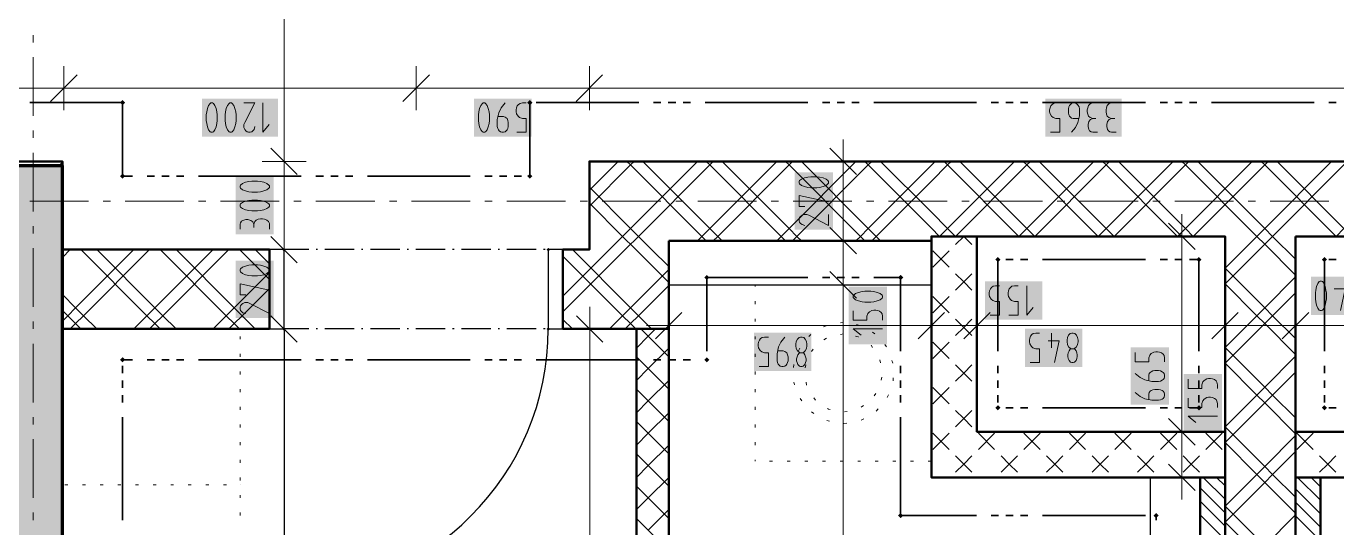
# Model space of a CAD drawing. Header units: millimetres. Extents: x 0 to 594, y 0 to 420.
# Drawn here: x 407.92 to 448.8, y 211.16 to 226.79 of the extents above; entities that cross this region are included whole.
import ezdxf

# ---------------------------------------------------------------- set-up
doc = ezdxf.new("R2010")
doc.units = ezdxf.units.MM
doc.header["$LTSCALE"] = 8
for name, color, linetype in [('PDF_Dvere', 7, 'Continuous'), ('PDF_Instalacni prizdivka do 1m', 7, 'Continuous'), ('PDF_Koty delkove', 7, 'Continuous'), ('PDF_Nabytek', 7, 'Continuous'), ('PDF_Osy hlavni', 7, 'Continuous'), ('PDF_Pozarni useky', 7, 'Continuous'), ('PDF_Pricky CP', 7, 'Continuous'), ('PDF_Pricky sadrokarton', 7, 'Continuous'), ('PDF_Pricky zdene', 7, 'Continuous'), ('PDF_Sanita', 7, 'Continuous'), ('PDF_Steny akusticke', 7, 'Continuous'), ('PDF_Steny obvodove nosne', 7, 'Continuous')]:
    doc.layers.add(name, color=color, linetype=linetype)

msp = doc.modelspace()

# ---------------------------------------------------------------- linework, layer by layer
at = {"layer": 'PDF_Dvere', "lineweight": 25}
for points in [[(415.962, 219.827), (415.504, 219.827), (415.504, 217.354), (415.962, 217.354)], [(424.662, 219.827), (424.205, 219.827), (424.205, 217.354), (424.662, 217.354)]]:
    msp.add_lwpolyline(points, close=True, dxfattribs=at)
for points in [[(416.73, 219.827), (415.962, 219.827)], [(417.005, 219.827), (416.959, 219.827)], [(418.15, 219.827), (417.234, 219.827)], [(418.424, 219.827), (418.378, 219.827)], [(419.569, 219.827), (418.653, 219.827)], [(419.844, 219.827), (419.798, 219.827)], [(420.989, 219.827), (420.073, 219.827)], [(421.264, 219.827), (421.218, 219.827)], [(422.408, 219.827), (421.492, 219.827)], [(422.683, 219.827), (422.637, 219.827)], [(423.828, 219.827), (422.912, 219.827)], [(424.103, 219.827), (424.057, 219.827)], [(417.005, 217.354), (416.959, 217.354)], [(418.15, 217.354), (417.234, 217.354)], [(418.424, 217.354), (418.378, 217.354)], [(419.569, 217.354), (418.653, 217.354)], [(419.844, 217.354), (419.798, 217.354)], [(420.989, 217.354), (420.073, 217.354)], [(421.263, 217.354), (421.218, 217.354)], [(422.408, 217.354), (421.492, 217.354)], [(422.683, 217.354), (422.637, 217.354)], [(423.828, 217.354), (422.912, 217.354)], [(424.103, 217.354), (424.057, 217.354)]]:
    msp.add_lwpolyline(points, dxfattribs=at)
msp.add_lwpolyline([(416.73, 217.354), (415.962, 217.354), (415.962, 209.111, 0.414213), (424.205, 217.354)], format="xyb", dxfattribs=at)
at = {"layer": 'PDF_Dvere', "lineweight": 25, "transparency": 33554559}
for points in [[(416.019, 219.827), (415.962, 219.77), (415.962, 219.884), (415.904, 219.827)], [(424.262, 219.827), (424.205, 219.77), (424.205, 219.884), (424.147, 219.827)], [(416.019, 217.354), (415.962, 217.297), (415.962, 217.411), (415.904, 217.354)], [(424.262, 217.354), (424.205, 217.297), (424.205, 217.411), (424.147, 217.354)]]:
    msp.add_solid(points, dxfattribs=at)
at = {"layer": 'PDF_Instalacni prizdivka do 1m', "lineweight": 25}
for points in [[(436.157, 220.102), (427.96, 220.102), (427.96, 218.728), (436.157, 218.728)], [(444.536, 196.014), (444.536, 212.729), (442.979, 212.729), (442.979, 196.014)], [(448.292, 212.729), (448.292, 196.014), (449.849, 196.014), (449.849, 212.729)]]:
    msp.add_lwpolyline(points, close=True, dxfattribs=at)
at = {"layer": 'PDF_Koty delkove', "lineweight": 18}
for points in [[(415.962, 145.412), (415.962, 191.116), (415.962, 194.686), (415.962, 196.014), (415.962, 217.354), (415.962, 219.827), (415.962, 222.575), (415.962, 236.313), (415.962, 239.06), (415.962, 241.533), (415.962, 262.873), (415.962, 264.201), (415.962, 313.476)], [(409.093, 225.543), (409.093, 224.856), (409.093, 224.169)], [(420.083, 225.543), (420.083, 224.856), (420.083, 224.169)], [(425.487, 225.543), (425.487, 224.856), (425.487, 224.169)], [(409.505, 225.268), (408.68, 224.444)], [(420.495, 225.268), (419.671, 224.444)], [(425.899, 225.268), (425.075, 224.444)], [(523.852, 224.856), (518.642, 224.856), (513.503, 224.856), (504.707, 224.856), (492.987, 224.856), (485.294, 224.856), (472.287, 224.856), (466.793, 224.856), (465.016, 224.856), (457.634, 224.856), (456.306, 224.856), (425.487, 224.856), (420.083, 224.856), (409.093, 224.856), (398.881, 224.856), (391.828, 224.856), (385.142, 224.856), (315.719, 224.856), (309.033, 224.856)], [(413.536, 224.031), (413.536, 223.847), (413.548, 223.757), (413.572, 223.65), (413.609, 223.558), (413.658, 223.497), (413.682, 223.482), (413.731, 223.482), (413.756, 223.497), (413.804, 223.558), (413.841, 223.65), (413.866, 223.757), (413.878, 223.847), (413.878, 224.031), (413.866, 224.122), (413.841, 224.229), (413.804, 224.321), (413.756, 224.382), (413.731, 224.398)], [(413.731, 224.398), (413.682, 224.398), (413.658, 224.382), (413.609, 224.321), (413.572, 224.229), (413.548, 224.122), (413.536, 224.031)], [(414.71, 224.398), (415.053, 224.398), (414.734, 223.787), (414.71, 223.726), (414.71, 223.634), (414.734, 223.574)], [(415.297, 224.398), (415.297, 223.482), (415.492, 223.726)], [(422.662, 224.092), (422.613, 223.879), (422.613, 223.664), (422.626, 223.604), (422.65, 223.558), (422.674, 223.528), (422.711, 223.497), (422.76, 223.482), (422.809, 223.482), (422.858, 223.497), (422.895, 223.528), (422.919, 223.558), (422.944, 223.604), (422.956, 223.664), (422.956, 223.787), (422.944, 223.847), (422.919, 223.909), (422.858, 223.955), (422.809, 223.97), (422.638, 223.97)], [(422.858, 224.398), (422.735, 224.245), (422.662, 224.092)], [(423.225, 223.482), (423.518, 223.482), (423.518, 223.909), (423.396, 223.909), (423.311, 223.94), (423.261, 223.986), (423.213, 224.062), (423.201, 224.122), (423.201, 224.184), (423.213, 224.245), (423.237, 224.305), (423.274, 224.351), (423.322, 224.382), (423.396, 224.398), (423.518, 224.398)], [(439.869, 223.482), (440.162, 223.482), (440.162, 223.909), (440.04, 223.909), (439.954, 223.94), (439.905, 223.986), (439.857, 224.062), (439.844, 224.122), (439.844, 224.184), (439.857, 224.245), (439.881, 224.305), (439.918, 224.351), (439.966, 224.382), (440.04, 224.398), (440.162, 224.398)], [(440.529, 223.924), (440.492, 223.955), (440.468, 223.986), (440.444, 224.031), (440.431, 224.092), (440.431, 224.214), (440.444, 224.275), (440.468, 224.321), (440.492, 224.351), (440.529, 224.382), (440.578, 224.398), (440.627, 224.398), (440.676, 224.382), (440.712, 224.351), (440.737, 224.321), (440.762, 224.275), (440.774, 224.214), (440.774, 224), (440.725, 223.787), (440.652, 223.634), (440.529, 223.482)], [(441.336, 224.398), (441.165, 224.398), (441.104, 224.367), (441.055, 224.321), (441.031, 224.245), (441.018, 224.184), (441.018, 224.122), (441.031, 224.046), (441.055, 223.986), (441.104, 223.94), (441.189, 223.909)], [(441.923, 224.398), (441.752, 224.398), (441.691, 224.367), (441.642, 224.321), (441.618, 224.245), (441.606, 224.184), (441.606, 224.122), (441.618, 224.046), (441.642, 223.986), (441.691, 223.94), (441.777, 223.909)], [(414.734, 223.574), (414.771, 223.528), (414.808, 223.497), (414.857, 223.482), (414.905, 223.482), (414.954, 223.497), (414.991, 223.528), (415.028, 223.574), (415.053, 223.664)], [(440.749, 223.909), (440.578, 223.909), (440.529, 223.924)], [(441.336, 223.482), (441.189, 223.482), (441.14, 223.497), (441.092, 223.528), (441.067, 223.574), (441.043, 223.664), (441.043, 223.726), (441.067, 223.817), (441.116, 223.879), (441.189, 223.909), (441.287, 223.909)], [(441.923, 223.482), (441.777, 223.482), (441.727, 223.497), (441.679, 223.528), (441.654, 223.574), (441.63, 223.664), (441.63, 223.726), (441.654, 223.817), (441.703, 223.879), (441.777, 223.909), (441.874, 223.909)], [(433.403, 222.575), (433.403, 223.262)], [(416.374, 222.163), (415.549, 222.987)], [(433.815, 222.163), (432.991, 222.987)], [(416.649, 222.575), (415.962, 222.575), (415.275, 222.575)], [(434.09, 222.575), (433.403, 222.575), (432.716, 222.575)], [(433.403, 145.412), (433.403, 169.339), (433.403, 177.846), (433.403, 188.275), (433.403, 189.603), (433.403, 196.014), (433.403, 218.728), (433.403, 220.102), (433.403, 222.575)], [(415.136, 221.372), (414.953, 221.372), (414.863, 221.36), (414.755, 221.336), (414.664, 221.299), (414.602, 221.25), (414.588, 221.226), (414.588, 221.177), (414.602, 221.152), (414.664, 221.104)], [(414.664, 221.104), (414.755, 221.067), (414.863, 221.042), (414.953, 221.03), (415.136, 221.03), (415.228, 221.042), (415.335, 221.067), (415.427, 221.104), (415.488, 221.152), (415.504, 221.177), (415.504, 221.226), (415.488, 221.25), (415.427, 221.299), (415.335, 221.336), (415.228, 221.36), (415.136, 221.372)], [(432.212, 221.167), (432.029, 221.167), (432.029, 221.51), (432.945, 221.314)], [(415.504, 220.467), (415.504, 220.638), (415.473, 220.699), (415.427, 220.749), (415.351, 220.773), (415.289, 220.785), (415.228, 220.785), (415.152, 220.773), (415.092, 220.749), (415.046, 220.699), (415.015, 220.614)], [(432.945, 220.923), (432.945, 220.58), (432.334, 220.898), (432.273, 220.923), (432.181, 220.923), (432.121, 220.898), (432.075, 220.862), (432.044, 220.825), (432.029, 220.776), (432.029, 220.727), (432.044, 220.678), (432.075, 220.642), (432.121, 220.605), (432.212, 220.58)], [(443.969, 220.239), (443.969, 220.926)], [(414.588, 220.467), (414.588, 220.614), (414.602, 220.663), (414.634, 220.712), (414.679, 220.737), (414.77, 220.761), (414.831, 220.761), (414.923, 220.737), (414.984, 220.688), (415.015, 220.614), (415.015, 220.517)], [(433.815, 219.69), (432.991, 220.514)], [(444.381, 219.827), (443.557, 220.651)], [(416.374, 219.415), (415.549, 220.239)], [(434.09, 220.102), (433.403, 220.102), (432.716, 220.102)], [(444.656, 220.239), (443.969, 220.239), (443.282, 220.239)], [(443.969, 214.148), (443.969, 214.235), (443.969, 214.421), (443.969, 220.239)], [(416.649, 219.827), (415.962, 219.827), (415.275, 219.827)], [(415.136, 219.349), (414.953, 219.349), (414.863, 219.337), (414.755, 219.312), (414.664, 219.276), (414.602, 219.227), (414.588, 219.202), (414.588, 219.154), (414.602, 219.129), (414.664, 219.081), (414.755, 219.044), (414.863, 219.019), (414.953, 219.006), (415.136, 219.006), (415.228, 219.019), (415.335, 219.044), (415.427, 219.081), (415.488, 219.129), (415.504, 219.154), (415.504, 219.202), (415.488, 219.227), (415.427, 219.276), (415.335, 219.312), (415.228, 219.337), (415.136, 219.349)], [(433.815, 218.316), (432.991, 219.14)], [(414.77, 218.419), (414.588, 218.419), (414.588, 218.762), (415.504, 218.567)], [(434.09, 218.728), (433.403, 218.728), (432.716, 218.728)], [(437.985, 217.781), (438.278, 217.781), (438.278, 218.208), (438.156, 218.208), (438.071, 218.239), (438.021, 218.285), (437.973, 218.361), (437.96, 218.421), (437.96, 218.483), (437.973, 218.544), (437.997, 218.605), (438.034, 218.65), (438.082, 218.682), (438.156, 218.697), (438.278, 218.697)], [(438.572, 217.781), (438.865, 217.781), (438.865, 218.208), (438.743, 218.208), (438.658, 218.239), (438.608, 218.285), (438.56, 218.361), (438.548, 218.421), (438.548, 218.483), (438.56, 218.544)], [(438.56, 218.544), (438.584, 218.605), (438.621, 218.65), (438.669, 218.682), (438.743, 218.697), (438.865, 218.697)], [(439.135, 218.697), (439.135, 217.781), (439.33, 218.025)], [(448.721, 218.599), (449.064, 218.599), (448.916, 217.927)], [(415.504, 218.175), (415.504, 217.832), (414.893, 218.151), (414.831, 218.175), (414.74, 218.175), (414.679, 218.151), (414.634, 218.114), (414.602, 218.077), (414.588, 218.028), (414.588, 217.98), (414.602, 217.931), (414.634, 217.894), (414.679, 217.857), (414.77, 217.832)], [(425.498, 217.354), (425.498, 218.041)], [(427.96, 218.146), (427.96, 217.459), (427.96, 216.772)], [(433.717, 217.919), (433.717, 217.626), (434.143, 217.626), (434.143, 217.748), (434.175, 217.833), (434.22, 217.883), (434.296, 217.931), (434.357, 217.943), (434.418, 217.943), (434.48, 217.931), (434.54, 217.907), (434.586, 217.87), (434.617, 217.822), (434.633, 217.748), (434.633, 217.626)], [(436.157, 218.146), (436.157, 217.459), (436.157, 216.772)], [(437.576, 218.146), (437.576, 217.459), (437.576, 216.772)], [(445.316, 218.146), (445.316, 217.459), (445.316, 216.772)], [(447.514, 218.146), (447.514, 217.459), (447.514, 216.772)], [(416.374, 216.942), (415.549, 217.766)], [(425.91, 216.942), (425.086, 217.766)], [(428.372, 217.871), (427.548, 217.047)], [(436.569, 217.871), (435.745, 217.047)], [(437.989, 217.871), (437.164, 217.047)], [(445.728, 217.871), (444.903, 217.047)], [(447.926, 217.871), (447.101, 217.047)], [(416.649, 217.354), (415.962, 217.354), (415.275, 217.354)], [(426.185, 217.354), (425.498, 217.354), (424.811, 217.354)], [(425.498, 196.014), (425.498, 200.593), (425.498, 217.354)], [(427.96, 217.459), (427.273, 217.459)], [(454.2, 217.459), (447.514, 217.459), (445.316, 217.459), (437.576, 217.459), (436.157, 217.459), (427.96, 217.459)], [(430.778, 216.183), (431.072, 216.183), (431.072, 216.61), (430.949, 216.61), (430.864, 216.641), (430.815, 216.687), (430.766, 216.763), (430.754, 216.823), (430.754, 216.884), (430.766, 216.946), (430.791, 217.006), (430.827, 217.052), (430.876, 217.083), (430.949, 217.099), (431.072, 217.099)], [(431.585, 217.099), (431.463, 216.946), (431.389, 216.793), (431.341, 216.579), (431.341, 216.365), (431.353, 216.305), (431.378, 216.259), (431.402, 216.229), (431.439, 216.198), (431.488, 216.183), (431.536, 216.183), (431.585, 216.198), (431.622, 216.229), (431.646, 216.259), (431.671, 216.305), (431.684, 216.365), (431.684, 216.488), (431.671, 216.548), (431.646, 216.61), (431.585, 216.655), (431.536, 216.671), (431.365, 216.671)], [(434.633, 217.356), (433.717, 217.356), (433.96, 217.161)], [(439.238, 216.307), (439.531, 216.307), (439.531, 216.734), (439.409, 216.734), (439.324, 216.765), (439.274, 216.811), (439.226, 216.887), (439.214, 216.948), (439.214, 217.009), (439.226, 217.07), (439.25, 217.131), (439.287, 217.177), (439.335, 217.208), (439.409, 217.223), (439.531, 217.223)], [(439.898, 217.223), (439.898, 216.765)], [(440.388, 217.009), (440.388, 216.948), (440.4, 216.872), (440.436, 216.796), (440.485, 216.75), (440.51, 216.734), (440.608, 216.734), (440.632, 216.75), (440.681, 216.796), (440.718, 216.872), (440.73, 216.948), (440.73, 217.009), (440.718, 217.085), (440.681, 217.162), (440.632, 217.208), (440.583, 217.223), (440.535, 217.223), (440.485, 217.208)], [(440.485, 217.208), (440.436, 217.162), (440.4, 217.085), (440.388, 217.009)], [(439.801, 216.979), (440.143, 216.979), (439.996, 216.307)], [(440.608, 216.734), (440.632, 216.719), (440.669, 216.673), (440.693, 216.612), (440.706, 216.551), (440.706, 216.49), (440.693, 216.429), (440.669, 216.368), (440.62, 216.322), (440.583, 216.307), (440.535, 216.307), (440.498, 216.322), (440.449, 216.368), (440.424, 216.429), (440.412, 216.49), (440.412, 216.551), (440.424, 216.612), (440.449, 216.673), (440.485, 216.719), (440.51, 216.734)], [(432.038, 216.198), (431.989, 216.243), (431.965, 216.305), (431.952, 216.365), (431.952, 216.427), (431.965, 216.488), (431.989, 216.548), (432.026, 216.594), (432.05, 216.61)], [(432.148, 216.61), (432.172, 216.594), (432.209, 216.548), (432.233, 216.488), (432.246, 216.427), (432.246, 216.365), (432.233, 216.305), (432.209, 216.243), (432.16, 216.198), (432.123, 216.183), (432.075, 216.183), (432.038, 216.198)], [(442.512, 216.621), (442.512, 216.328), (442.938, 216.328), (442.938, 216.45), (442.97, 216.535), (443.015, 216.585), (443.091, 216.633), (443.152, 216.645), (443.213, 216.645), (443.275, 216.633), (443.335, 216.609), (443.381, 216.572), (443.412, 216.524), (443.427, 216.45), (443.427, 216.328)], [(442.938, 215.741), (442.938, 215.912), (442.954, 215.961), (442.984, 215.997), (443.015, 216.022), (443.06, 216.046), (443.122, 216.058), (443.243, 216.058), (443.305, 216.046), (443.351, 216.022), (443.381, 215.997), (443.412, 215.961), (443.427, 215.912), (443.427, 215.863), (443.412, 215.814), (443.381, 215.777), (443.351, 215.753), (443.305, 215.728), (443.243, 215.716), (443.03, 215.716), (442.817, 215.765), (442.664, 215.838), (442.512, 215.961)], [(442.938, 215.153), (442.938, 215.324), (442.954, 215.374), (442.984, 215.41), (443.015, 215.435), (443.06, 215.459), (443.122, 215.471), (443.243, 215.471), (443.305, 215.459), (443.351, 215.435)], [(444.164, 215.788), (444.164, 215.495), (444.591, 215.495), (444.591, 215.617), (444.622, 215.703), (444.668, 215.752), (444.744, 215.8), (444.805, 215.813), (444.866, 215.813), (444.927, 215.8), (444.988, 215.776), (445.034, 215.739), (445.065, 215.691), (445.08, 215.617), (445.08, 215.495)], [(443.351, 215.435), (443.381, 215.41), (443.412, 215.374), (443.427, 215.324), (443.427, 215.276), (443.412, 215.227), (443.381, 215.19), (443.351, 215.166), (443.305, 215.141), (443.243, 215.129), (443.03, 215.129), (442.817, 215.178), (442.664, 215.251), (442.512, 215.374)], [(444.164, 215.201), (444.164, 214.908), (444.591, 214.908), (444.591, 215.03), (444.622, 215.115), (444.668, 215.165), (444.744, 215.213), (444.805, 215.226), (444.866, 215.226), (444.927, 215.213), (444.988, 215.189), (445.034, 215.152), (445.065, 215.104), (445.08, 215.03), (445.08, 214.908)], [(444.381, 213.736), (443.557, 214.561)], [(445.08, 214.638), (444.164, 214.638), (444.408, 214.443)], [(444.656, 214.148), (443.969, 214.148), (443.282, 214.148)], [(443.969, 212.729), (443.969, 214.148)], [(444.381, 212.317), (443.557, 213.141)], [(444.656, 212.729), (443.969, 212.729), (443.282, 212.729)], [(443.969, 212.729), (443.969, 212.042)]]:
    msp.add_lwpolyline(points, dxfattribs=at)
for points in [[(414.123, 224.031), (414.123, 223.847), (414.135, 223.757), (414.16, 223.65), (414.196, 223.558), (414.245, 223.497), (414.27, 223.482), (414.318, 223.482), (414.343, 223.497), (414.391, 223.558), (414.428, 223.65), (414.453, 223.757), (414.466, 223.847), (414.466, 224.031), (414.453, 224.122), (414.428, 224.229), (414.391, 224.321), (414.343, 224.382), (414.318, 224.398), (414.27, 224.398), (414.245, 224.382), (414.196, 224.321), (414.16, 224.229), (414.135, 224.122)], [(422.026, 224.031), (422.026, 223.847), (422.039, 223.757), (422.063, 223.65), (422.1, 223.558), (422.148, 223.497), (422.173, 223.482), (422.222, 223.482), (422.247, 223.497), (422.295, 223.558), (422.332, 223.65), (422.357, 223.757), (422.369, 223.847), (422.369, 224.031), (422.357, 224.122), (422.332, 224.229), (422.295, 224.321), (422.247, 224.382), (422.222, 224.398), (422.173, 224.398), (422.148, 224.382), (422.1, 224.321), (422.063, 224.229), (422.039, 224.122)], [(432.578, 222.097), (432.395, 222.097), (432.304, 222.084), (432.197, 222.06), (432.105, 222.023), (432.044, 221.975), (432.029, 221.95), (432.029, 221.902), (432.044, 221.877), (432.105, 221.828), (432.197, 221.792), (432.304, 221.767), (432.395, 221.754), (432.578, 221.754), (432.67, 221.767), (432.777, 221.792), (432.868, 221.828), (432.93, 221.877), (432.945, 221.902), (432.945, 221.95), (432.93, 221.975), (432.868, 222.023), (432.777, 222.06), (432.67, 222.084)], [(415.136, 221.959), (414.953, 221.959), (414.863, 221.947), (414.755, 221.923), (414.664, 221.886), (414.602, 221.838), (414.588, 221.813), (414.588, 221.764), (414.602, 221.739), (414.664, 221.691), (414.755, 221.654), (414.863, 221.629), (414.953, 221.617), (415.136, 221.617), (415.228, 221.629), (415.335, 221.654), (415.427, 221.691), (415.488, 221.739), (415.504, 221.764), (415.504, 221.813), (415.488, 221.838), (415.427, 221.886), (415.335, 221.923), (415.228, 221.947)], [(448.134, 218.476), (448.134, 218.293), (448.147, 218.202), (448.171, 218.095), (448.207, 218.003), (448.256, 217.942), (448.281, 217.927), (448.329, 217.927), (448.354, 217.942), (448.403, 218.003), (448.439, 218.095), (448.464, 218.202), (448.477, 218.293), (448.477, 218.476), (448.464, 218.567), (448.439, 218.675), (448.403, 218.766), (448.354, 218.828), (448.329, 218.843), (448.281, 218.843), (448.256, 218.828), (448.207, 218.766), (448.171, 218.675), (448.147, 218.567)], [(434.265, 218.531), (434.082, 218.531), (433.991, 218.518), (433.884, 218.494), (433.793, 218.457), (433.731, 218.409), (433.717, 218.384), (433.717, 218.335), (433.731, 218.31), (433.793, 218.262), (433.884, 218.225), (433.991, 218.2), (434.082, 218.188), (434.265, 218.188), (434.357, 218.2), (434.464, 218.225), (434.556, 218.262), (434.617, 218.31), (434.633, 218.335), (434.633, 218.384), (434.617, 218.409), (434.556, 218.457), (434.464, 218.494), (434.357, 218.518)], [(431.928, 216.884), (431.928, 216.823), (431.941, 216.747), (431.976, 216.671), (432.026, 216.625), (432.05, 216.61), (432.148, 216.61), (432.172, 216.625), (432.222, 216.671), (432.258, 216.747), (432.271, 216.823), (432.271, 216.884), (432.258, 216.96), (432.222, 217.037), (432.172, 217.083), (432.123, 217.099), (432.075, 217.099), (432.026, 217.083), (431.976, 217.037), (431.941, 216.96)]]:
    msp.add_lwpolyline(points, close=True, dxfattribs=at)
at = {"layer": 'PDF_Koty delkove', "color": 7, "lineweight": 18, "true_color": 0xffffff, "transparency": 33554559}
for points in [[(415.777, 224.535), (413.399, 224.535), (415.777, 223.345), (413.399, 223.345)], [(423.681, 224.535), (421.889, 224.535), (423.681, 223.345), (421.889, 223.345)], [(442.086, 224.535), (439.707, 224.535), (442.086, 223.345), (439.707, 223.345)], [(415.641, 220.305), (415.641, 222.097), (414.45, 220.305), (414.45, 222.097)], [(433.083, 220.443), (433.083, 222.234), (431.892, 220.443), (431.892, 222.234)], [(415.641, 217.695), (415.641, 219.486), (414.45, 217.695), (414.45, 219.486)], [(439.615, 218.834), (437.823, 218.834), (439.615, 217.644), (437.823, 217.644)], [(449.788, 218.98), (447.997, 218.98), (449.788, 217.79), (447.997, 217.79)], [(434.77, 216.876), (434.77, 218.668), (433.579, 216.876), (433.579, 218.668)], [(432.408, 217.236), (430.617, 217.236), (432.408, 216.046), (430.617, 216.046)], [(440.868, 217.361), (439.076, 217.361), (440.868, 216.17), (439.076, 216.17)], [(443.565, 214.991), (443.565, 216.783), (442.374, 214.991), (442.374, 216.783)], [(445.218, 214.158), (445.218, 215.95), (444.027, 214.158), (444.027, 215.95)]]:
    msp.add_solid(points, dxfattribs=at)
at = {"layer": 'PDF_Nabytek', "lineweight": 13}
for points in [[(414.588, 217.354), (414.588, 217.354)], [(414.588, 217.031), (414.588, 217.123)], [(414.588, 216.482), (414.588, 216.574)], [(414.588, 215.932), (414.588, 216.024)], [(414.588, 215.383), (414.588, 215.474)], [(414.588, 214.833), (414.588, 214.925)], [(414.588, 214.284), (414.588, 214.375)], [(414.588, 213.734), (414.588, 213.826)], [(414.588, 213.185), (414.588, 213.276)], [(414.588, 212.635), (414.588, 212.727)], [(409.093, 212.5), (409.093, 212.5)], [(409.219, 212.5), (409.127, 212.5)], [(409.769, 212.5), (409.677, 212.5)], [(410.318, 212.5), (410.226, 212.5)], [(410.868, 212.5), (410.776, 212.5)], [(411.417, 212.5), (411.326, 212.5)], [(411.967, 212.5), (411.875, 212.5)], [(412.516, 212.5), (412.425, 212.5)], [(413.066, 212.5), (412.974, 212.5)], [(413.615, 212.5), (413.524, 212.5)], [(414.165, 212.5), (414.073, 212.5)], [(414.588, 212.5), (414.588, 212.5)], [(414.588, 212.086), (414.588, 212.177)], [(414.588, 211.536), (414.588, 211.628)]]:
    msp.add_lwpolyline(points, dxfattribs=at)
at = {"layer": 'PDF_Osy hlavni', "lineweight": 18}
for points in [[(408.131, 226.282), (408.131, 226.511)], [(408.131, 223.992), (408.131, 225.824)], [(408.131, 223.305), (408.131, 223.534)], [(408.131, 221.016), (408.131, 222.847)], [(409.86, 221.338), (408.028, 221.338)], [(410.547, 221.338), (410.318, 221.338)], [(412.837, 221.338), (411.005, 221.338)], [(413.524, 221.338), (413.295, 221.338)], [(415.813, 221.338), (413.982, 221.338)], [(416.5, 221.338), (416.271, 221.338)], [(418.79, 221.338), (416.958, 221.338)], [(419.477, 221.338), (419.248, 221.338)], [(421.767, 221.338), (419.935, 221.338)], [(422.453, 221.338), (422.224, 221.338)], [(424.743, 221.338), (422.911, 221.338)], [(425.43, 221.338), (425.201, 221.338)], [(427.72, 221.338), (425.888, 221.338)], [(428.407, 221.338), (428.178, 221.338)], [(430.696, 221.338), (428.865, 221.338)], [(431.383, 221.338), (431.154, 221.338)], [(433.673, 221.338), (431.841, 221.338)], [(434.36, 221.338), (434.131, 221.338)], [(436.65, 221.338), (434.818, 221.338)], [(437.336, 221.338), (437.107, 221.338)], [(439.626, 221.338), (437.794, 221.338)], [(440.313, 221.338), (440.084, 221.338)], [(442.603, 221.338), (440.771, 221.338)], [(443.29, 221.338), (443.061, 221.338)], [(445.579, 221.338), (443.748, 221.338)], [(446.266, 221.338), (446.037, 221.338)], [(448.556, 221.338), (446.724, 221.338)], [(408.131, 220.329), (408.131, 220.558)], [(408.131, 218.039), (408.131, 219.871)], [(408.131, 217.352), (408.131, 217.581)], [(408.131, 215.062), (408.131, 216.894)], [(408.131, 214.375), (408.131, 214.604)], [(408.131, 212.086), (408.131, 213.917)], [(408.131, 211.399), (408.131, 211.628)]]:
    msp.add_lwpolyline(points, dxfattribs=at)
at = {"layer": 'PDF_Pozarni useky', "lineweight": 35}
for points in [[(410.924, 224.406), (408.028, 224.406)], [(411.234, 222.117), (410.924, 222.117), (410.924, 224.406)], [(423.628, 222.117), (423.628, 224.406)], [(427.033, 224.406), (423.827, 224.406)], [(427.72, 224.406), (427.491, 224.406)], [(428.178, 224.406), (427.949, 224.406)], [(428.636, 224.406), (428.407, 224.406)], [(432.299, 224.406), (429.094, 224.406)], [(432.986, 224.406), (432.757, 224.406)], [(433.444, 224.406), (433.215, 224.406)], [(433.902, 224.406), (433.673, 224.406)], [(437.565, 224.406), (434.36, 224.406)], [(438.252, 224.406), (438.023, 224.406)], [(438.71, 224.406), (438.481, 224.406)], [(439.168, 224.406), (438.939, 224.406)], [(442.832, 224.406), (439.626, 224.406)], [(443.519, 224.406), (443.29, 224.406)], [(443.977, 224.406), (443.748, 224.406)], [(444.434, 224.406), (444.206, 224.406)], [(448.098, 224.406), (444.892, 224.406)], [(448.785, 224.406), (448.556, 224.406)], [(411.921, 222.117), (411.692, 222.117)], [(412.379, 222.117), (412.15, 222.117)], [(412.837, 222.117), (412.608, 222.117)], [(416.5, 222.117), (413.295, 222.117)], [(417.187, 222.117), (416.958, 222.117)], [(417.645, 222.117), (417.416, 222.117)], [(418.103, 222.117), (417.874, 222.117)], [(421.767, 222.117), (418.561, 222.117)], [(422.453, 222.117), (422.224, 222.117)], [(422.911, 222.117), (422.682, 222.117)], [(423.369, 222.117), (423.14, 222.117)], [(438.231, 216.665), (438.231, 219.515)], [(438.252, 219.515), (438.231, 219.515)], [(438.71, 219.515), (438.481, 219.515)], [(439.168, 219.515), (438.939, 219.515)], [(442.832, 219.515), (439.626, 219.515)], [(443.519, 219.515), (443.29, 219.515)], [(443.977, 219.515), (443.748, 219.515)], [(444.434, 219.515), (444.206, 219.515)], [(444.502, 216.665), (444.502, 219.515)], [(448.416, 216.665), (448.416, 219.515)], [(448.785, 219.515), (448.556, 219.515)], [(432.299, 218.957), (429.15, 218.957)], [(429.15, 216.665), (429.15, 218.957)], [(432.986, 218.957), (432.757, 218.957)], [(433.444, 218.957), (433.215, 218.957)], [(433.902, 218.957), (433.673, 218.957)], [(435.195, 218.957), (434.36, 218.957)], [(435.195, 216.665), (435.195, 218.957)], [(411.234, 216.392), (410.924, 216.392)], [(411.921, 216.392), (411.692, 216.392)], [(412.379, 216.392), (412.15, 216.392)], [(412.837, 216.392), (412.608, 216.392)], [(416.5, 216.392), (413.295, 216.392)], [(417.187, 216.392), (416.958, 216.392)], [(417.645, 216.392), (417.416, 216.392)], [(418.103, 216.392), (417.874, 216.392)], [(421.767, 216.392), (418.561, 216.392)], [(422.453, 216.392), (422.224, 216.392)], [(422.911, 216.392), (422.682, 216.392)], [(423.369, 216.392), (423.14, 216.392)], [(427.033, 216.392), (423.827, 216.392)], [(427.72, 216.392), (427.491, 216.392)], [(428.178, 216.392), (427.949, 216.392)], [(428.636, 216.392), (428.407, 216.392)], [(429.15, 216.392), (429.094, 216.392)], [(410.924, 215.978), (410.924, 216.207)], [(435.195, 215.978), (435.195, 216.207)], [(438.231, 215.978), (438.231, 216.207)], [(444.502, 215.978), (444.502, 216.207)], [(448.416, 215.978), (448.416, 216.207)], [(410.924, 215.52), (410.924, 215.749)], [(435.195, 215.52), (435.195, 215.749)], [(438.231, 215.52), (438.231, 215.749)], [(444.502, 215.52), (444.502, 215.749)], [(448.416, 215.52), (448.416, 215.749)], [(410.924, 215.062), (410.924, 215.291)], [(435.195, 215.062), (435.195, 215.291)], [(438.231, 215.062), (438.231, 215.291)], [(444.502, 215.062), (444.502, 215.291)], [(448.416, 215.062), (448.416, 215.291)], [(438.252, 214.896), (438.231, 214.896)], [(438.71, 214.896), (438.481, 214.896)], [(439.168, 214.896), (438.939, 214.896)], [(442.832, 214.896), (439.626, 214.896)], [(443.519, 214.896), (443.29, 214.896)], [(443.977, 214.896), (443.748, 214.896)], [(444.434, 214.896), (444.206, 214.896)], [(448.785, 214.896), (448.556, 214.896)], [(410.924, 211.399), (410.924, 214.604)], [(437.565, 211.538), (435.195, 211.538), (435.195, 214.604)], [(438.252, 211.538), (438.023, 211.538)], [(438.71, 211.538), (438.481, 211.538)], [(439.168, 211.538), (438.939, 211.538)], [(442.832, 211.538), (439.626, 211.538)], [(443.163, 211.399), (443.163, 211.538)]]:
    msp.add_lwpolyline(points, dxfattribs=at)
at = {"layer": 'PDF_Pozarni useky', "lineweight": 35, "transparency": 33554559}
for points in [[(410.924, 224.326), (410.844, 224.406), (411.004, 224.406), (410.924, 224.487)], [(411.004, 224.406), (410.924, 224.326), (410.924, 224.487), (410.844, 224.406)], [(423.708, 224.406), (423.628, 224.326), (423.628, 224.487), (423.547, 224.406)], [(423.628, 224.326), (423.547, 224.406), (423.708, 224.406), (423.628, 224.487)], [(410.924, 222.037), (410.844, 222.117), (411.004, 222.117), (410.924, 222.197)], [(411.004, 222.117), (410.924, 222.037), (410.924, 222.197), (410.844, 222.117)], [(423.708, 222.117), (423.628, 222.037), (423.628, 222.197), (423.547, 222.117)], [(423.628, 222.037), (423.547, 222.117), (423.708, 222.117), (423.628, 222.197)], [(438.231, 219.435), (438.151, 219.515), (438.311, 219.515), (438.231, 219.595)], [(438.311, 219.515), (438.231, 219.435), (438.231, 219.595), (438.151, 219.515)], [(444.502, 219.435), (444.422, 219.515), (444.583, 219.515), (444.502, 219.595)], [(444.583, 219.515), (444.502, 219.435), (444.502, 219.595), (444.422, 219.515)], [(448.416, 219.435), (448.336, 219.515), (448.496, 219.515), (448.416, 219.595)], [(448.496, 219.515), (448.416, 219.435), (448.416, 219.595), (448.336, 219.515)], [(429.23, 218.957), (429.15, 218.877), (429.15, 219.037), (429.07, 218.957)], [(429.15, 218.877), (429.07, 218.957), (429.23, 218.957), (429.15, 219.037)], [(435.195, 218.877), (435.115, 218.957), (435.275, 218.957), (435.195, 219.037)], [(435.275, 218.957), (435.195, 218.877), (435.195, 219.037), (435.115, 218.957)], [(410.924, 216.312), (410.844, 216.392), (411.004, 216.392), (410.924, 216.473)], [(411.004, 216.392), (410.924, 216.312), (410.924, 216.473), (410.844, 216.392)], [(429.15, 216.312), (429.07, 216.392), (429.23, 216.392), (429.15, 216.473)], [(429.23, 216.392), (429.15, 216.312), (429.15, 216.473), (429.07, 216.392)], [(438.231, 214.815), (438.151, 214.896), (438.311, 214.896), (438.231, 214.976)], [(438.311, 214.896), (438.231, 214.815), (438.231, 214.976), (438.151, 214.896)], [(444.583, 214.896), (444.502, 214.815), (444.502, 214.976), (444.422, 214.896)], [(444.502, 214.815), (444.422, 214.896), (444.583, 214.896), (444.502, 214.976)], [(448.416, 214.815), (448.336, 214.896), (448.496, 214.896), (448.416, 214.976)], [(448.496, 214.896), (448.416, 214.815), (448.416, 214.976), (448.336, 214.896)], [(435.275, 211.538), (435.195, 211.458), (435.195, 211.618), (435.115, 211.538)], [(435.195, 211.458), (435.115, 211.538), (435.275, 211.538), (435.195, 211.618)], [(443.163, 211.458), (443.083, 211.538), (443.243, 211.538), (443.163, 211.618)], [(443.243, 211.538), (443.163, 211.458), (443.163, 211.618), (443.083, 211.538)]]:
    msp.add_solid(points, dxfattribs=at)
at = {"layer": 'PDF_Pricky CP', "lineweight": 50}
for points in [[(437.576, 212.729), (445.315, 212.729), (445.315, 214.148), (437.576, 214.148), (437.576, 220.239), (436.157, 220.239), (436.157, 220.102), (436.157, 212.729), (437.576, 212.729)], [(454.2, 212.729), (455.619, 212.729), (455.619, 220.102), (455.619, 220.239), (454.2, 220.239), (454.2, 214.148), (447.514, 214.148), (447.514, 212.729), (454.2, 212.729)]]:
    msp.add_lwpolyline(points, dxfattribs=at)
at = {"layer": 'PDF_Pricky CP', "lineweight": 9}
for points in [[(437.418, 219.985), (437.164, 220.239), (436.91, 219.985)], [(437.164, 220.239), (437.164, 220.239)], [(437.164, 220.239), (437.164, 220.239)], [(436.709, 219.275), (436.2, 219.783)], [(436.709, 219.783), (436.2, 219.275)], [(437.164, 218.82), (436.91, 219.074)], [(437.164, 218.82), (436.91, 218.565)], [(437.418, 218.565), (437.164, 218.82), (437.418, 219.074)], [(436.709, 217.856), (436.2, 218.364)], [(436.709, 218.364), (436.2, 217.856)], [(437.164, 217.4), (436.91, 217.654)], [(437.418, 217.146), (437.164, 217.4), (437.418, 217.654)], [(437.164, 217.4), (436.91, 217.146)], [(436.709, 216.436), (436.2, 216.944)], [(436.709, 216.944), (436.2, 216.436)], [(437.418, 215.726), (437.164, 215.98), (436.91, 216.234)], [(436.91, 215.726), (437.164, 215.98), (437.418, 216.234)], [(436.709, 215.016), (436.2, 215.525)], [(436.709, 215.525), (436.2, 215.016)], [(437.164, 214.561), (436.91, 214.815)], [(437.418, 214.307), (437.164, 214.561), (437.418, 214.815)], [(437.164, 214.561), (436.91, 214.307)], [(436.709, 213.597), (436.2, 214.105)], [(436.709, 214.105), (436.2, 213.597)], [(438.128, 213.597), (437.62, 214.105)], [(438.128, 214.105), (437.62, 213.597)], [(439.548, 213.597), (439.04, 214.105)], [(439.548, 214.105), (439.04, 213.597)], [(440.967, 213.597), (440.459, 214.105)], [(440.967, 214.105), (440.459, 213.597)], [(442.387, 213.597), (441.879, 214.105)], [(442.387, 214.105), (441.879, 213.597)], [(443.807, 213.597), (443.298, 214.105)], [(443.807, 214.105), (443.298, 213.597)], [(445.226, 213.597), (444.718, 214.105)], [(445.226, 214.105), (444.718, 213.597)], [(448.065, 213.597), (447.557, 214.105)], [(448.065, 214.105), (447.557, 213.597)], [(437.164, 213.141), (436.91, 213.395)], [(437.164, 213.141), (436.91, 212.887)], [(437.418, 212.887), (437.164, 213.141), (437.418, 213.395)], [(438.838, 212.887), (438.584, 213.141), (438.33, 213.395)], [(438.33, 212.887), (438.584, 213.141), (438.838, 213.395)], [(440.258, 212.887), (440.003, 213.141), (439.749, 213.395)], [(439.749, 212.887), (440.003, 213.141), (440.258, 213.395)], [(441.677, 212.887), (441.423, 213.141), (441.169, 213.395)], [(441.169, 212.887), (441.423, 213.141), (441.677, 213.395)], [(443.097, 212.887), (442.843, 213.141), (442.589, 213.395)], [(442.589, 212.887), (442.843, 213.141), (443.097, 213.395)], [(444.516, 212.887), (444.262, 213.141), (444.008, 213.395)], [(444.008, 212.887), (444.262, 213.141), (444.516, 213.395)], [(448.775, 212.887), (448.521, 213.141), (448.267, 213.395)], [(448.267, 212.887), (448.521, 213.141), (448.775, 213.395)]]:
    msp.add_lwpolyline(points, dxfattribs=at)
at = {"layer": 'PDF_Pricky sadrokarton', "lineweight": 50}
for points in [[(445.315, 189.603), (445.315, 212.729), (444.536, 212.729), (444.536, 196.014), (444.536, 189.603)], [(447.514, 212.729), (447.514, 189.603), (448.292, 189.603), (448.292, 196.014), (448.292, 212.729)]]:
    msp.add_lwpolyline(points, close=True, dxfattribs=at)
at = {"layer": 'PDF_Pricky sadrokarton', "lineweight": 9}
for points in [[(445.315, 212.046), (444.632, 212.729)], [(445.315, 212.467), (445.053, 212.729)], [(448.292, 212.016), (447.579, 212.729)], [(448.292, 212.437), (448, 212.729)], [(445.315, 211.625), (444.536, 212.404)], [(448.292, 211.595), (447.514, 212.373)], [(445.315, 211.205), (444.536, 211.983)], [(448.292, 211.174), (447.514, 211.952)], [(445.315, 210.784), (444.536, 211.562)], [(448.292, 210.753), (447.514, 211.531)]]:
    msp.add_lwpolyline(points, dxfattribs=at)
at = {"layer": 'PDF_Pricky zdene', "lineweight": 50}
msp.add_lwpolyline([(426.952, 204.257), (426.952, 217.354), (427.96, 217.354), (427.96, 204.257), (426.952, 204.257)], dxfattribs=at)
at = {"layer": 'PDF_Pricky zdene', "lineweight": 9}
for points in [[(427.319, 217.125), (426.952, 216.759)], [(427.96, 216.484), (427.319, 217.125), (427.09, 217.354)], [(427.548, 217.354), (427.319, 217.125)], [(427.96, 216.759), (427.319, 216.118)], [(427.96, 215.477), (427.319, 216.118), (426.952, 216.484)], [(427.319, 216.118), (426.952, 215.751)], [(427.96, 214.469), (427.319, 215.11), (426.952, 215.477)], [(427.96, 215.751), (427.319, 215.11)], [(427.319, 215.11), (426.952, 214.744)], [(427.96, 214.744), (427.319, 214.103)], [(427.96, 213.462), (427.319, 214.103), (426.952, 214.469)], [(427.319, 214.103), (426.952, 213.736)], [(427.96, 212.454), (427.319, 213.095), (426.952, 213.462)], [(427.96, 213.736), (427.319, 213.095)], [(427.319, 213.095), (426.952, 212.729)], [(427.96, 212.729), (427.319, 212.088)], [(427.96, 211.447), (427.319, 212.088), (426.952, 212.454)], [(427.319, 212.088), (426.952, 211.722)], [(427.96, 210.439), (427.319, 211.08), (426.952, 211.447)], [(427.96, 211.722), (427.319, 211.08)]]:
    msp.add_lwpolyline(points, dxfattribs=at)
at = {"layer": 'PDF_Sanita', "lineweight": 13}
for points in [[(430.661, 218.728), (430.661, 218.728)], [(430.661, 218.68), (430.661, 218.728)], [(430.661, 218.728), (430.661, 218.728)], [(431.2, 218.728), (431.108, 218.728)], [(431.75, 218.728), (431.658, 218.728)], [(432.299, 218.728), (432.208, 218.728)], [(432.849, 218.728), (432.757, 218.728)], [(433.398, 218.728), (433.307, 218.728)], [(433.948, 218.728), (433.856, 218.728)], [(434.497, 218.728), (434.406, 218.728)], [(435.047, 218.728), (434.955, 218.728)], [(435.596, 218.728), (435.505, 218.728)], [(436.146, 218.728), (436.054, 218.728)], [(436.157, 218.728), (436.157, 218.728)], [(436.157, 218.68), (436.157, 218.728)], [(436.157, 218.728), (436.157, 218.728)], [(430.661, 218.131), (430.661, 218.222)], [(436.157, 218.131), (436.157, 218.222)], [(430.661, 217.581), (430.661, 217.673)], [(433.409, 217.55), (433.318, 217.542)], [(436.157, 217.581), (436.157, 217.673)], [(430.661, 217.031), (430.661, 217.123)], [(432.397, 217.18), (432.332, 217.115)], [(432.87, 217.455), (432.787, 217.416)], [(433.409, 217.202), (433.319, 217.184)], [(433.879, 217.107), (433.876, 217.109), (433.79, 217.126)], [(433.911, 217.465), (433.822, 217.489)], [(434.39, 217.203), (434.315, 217.255)], [(436.157, 217.031), (436.157, 217.123)], [(432.047, 216.759), (432.008, 216.676)], [(432.464, 216.722), (432.414, 216.646)], [(432.881, 217.068), (432.805, 217.017)], [(434.315, 216.78), (434.273, 216.844)], [(434.75, 216.792), (434.698, 216.867)], [(430.661, 216.482), (430.661, 216.574)], [(434.566, 216.301), (434.549, 216.391)], [(434.948, 216.282), (434.924, 216.371)], [(436.157, 216.482), (436.157, 216.574)], [(430.661, 215.932), (430.661, 216.024)], [(431.862, 216.244), (431.854, 216.153)], [(432.238, 216.233), (432.22, 216.143)], [(436.157, 215.932), (436.157, 216.024)], [(430.661, 215.383), (430.661, 215.474)], [(431.866, 215.697), (431.889, 215.609)], [(432.245, 215.694), (432.263, 215.604)], [(434.587, 215.762), (434.605, 215.852)], [(434.958, 215.736), (434.966, 215.827)], [(436.157, 215.383), (436.157, 215.474)], [(432.057, 215.185), (432.109, 215.11)], [(432.484, 215.209), (432.535, 215.133)], [(434.373, 215.267), (434.424, 215.343)], [(434.78, 215.219), (434.819, 215.302)], [(430.661, 214.833), (430.661, 214.925)], [(432.412, 214.769), (432.487, 214.716)], [(432.91, 214.873), (432.942, 214.852), (432.994, 214.842)], [(433.443, 214.766), (433.533, 214.784)], [(433.966, 214.912), (434.042, 214.963)], [(434.435, 214.794), (434.5, 214.859)], [(436.157, 214.833), (436.157, 214.925)], [(430.661, 214.284), (430.661, 214.375)], [(432.889, 214.5), (432.977, 214.477)], [(433.429, 214.412), (433.52, 214.42)], [(433.966, 214.514), (434.049, 214.553)], [(436.157, 214.284), (436.157, 214.375)], [(430.661, 213.734), (430.661, 213.826)], [(436.157, 213.734), (436.157, 213.826)], [(430.661, 213.233), (430.661, 213.276)], [(430.661, 213.233), (430.661, 213.233)], [(430.661, 213.233), (430.661, 213.233)], [(431.2, 213.233), (431.108, 213.233)], [(431.75, 213.233), (431.658, 213.233)], [(432.299, 213.233), (432.208, 213.233)], [(432.849, 213.233), (432.757, 213.233)], [(433.398, 213.233), (433.307, 213.233)], [(433.948, 213.233), (433.856, 213.233)], [(434.497, 213.233), (434.406, 213.233)], [(435.047, 213.233), (434.955, 213.233)], [(435.596, 213.233), (435.505, 213.233)], [(436.146, 213.233), (436.054, 213.233)], [(436.157, 213.233), (436.157, 213.276)], [(436.157, 213.233), (436.157, 213.233)], [(436.157, 213.233), (436.157, 213.233)]]:
    msp.add_lwpolyline(points, dxfattribs=at)
at = {"layer": 'PDF_Steny akusticke', "lineweight": 50}
for points in [[(401.353, 220.102), (407.169, 220.102), (407.215, 220.102), (407.215, 222.437), (409.047, 222.437), (409.047, 222.575), (401.353, 222.575)], [(436.157, 222.575), (425.487, 222.575), (425.487, 220.102)], [(455.619, 222.575), (436.157, 222.575)], [(447.514, 220.239), (454.2, 220.239), (455.619, 220.239), (455.619, 220.102), (463.862, 220.102), (464.915, 220.102), (464.915, 222.437), (466.746, 222.437), (466.746, 222.575), (457.634, 222.575), (457.634, 222.575), (456.306, 222.575), (456.306, 222.575), (455.619, 222.575)], [(425.487, 220.102), (425.487, 219.827), (424.662, 219.827)], [(427.96, 220.102), (436.157, 220.102), (436.157, 220.239)], [(427.96, 219.827), (427.96, 220.102)], [(436.157, 220.239), (437.576, 220.239), (445.316, 220.239), (445.316, 189.603), (445.316, 188.275)], [(447.514, 188.275), (447.514, 189.603), (447.514, 220.239)], [(415.504, 219.827), (409.093, 219.827), (409.047, 219.827), (409.047, 217.354), (409.093, 217.354), (414.405, 217.354), (415.504, 217.354)], [(415.504, 219.827), (415.504, 219.827), (415.504, 217.354)], [(424.662, 217.354), (424.662, 219.827), (424.662, 219.827)], [(424.662, 217.354), (425.762, 217.354), (426.952, 217.354), (427.96, 217.354), (427.96, 219.827)]]:
    msp.add_lwpolyline(points, dxfattribs=at)
at = {"layer": 'PDF_Steny akusticke', "lineweight": 9}
for points in [[(408.937, 222.437), (409.047, 222.547)], [(425.487, 221.677), (426.384, 222.575)], [(425.487, 221.183), (426.769, 222.465)], [(426.384, 220.102), (426.522, 220.239), (426.769, 220.486), (428.857, 222.575)], [(429.132, 220.102), (428.995, 220.239), (426.769, 222.465), (426.659, 222.575)], [(426.769, 222.465), (426.879, 222.575)], [(427.016, 220.239), (429.242, 222.465), (429.352, 222.575)], [(429.627, 220.102), (429.489, 220.239), (429.242, 220.486), (427.154, 222.575)], [(428.857, 220.102), (428.995, 220.239), (429.242, 220.486), (431.33, 222.575)], [(431.605, 220.102), (431.467, 220.239), (429.242, 222.465), (429.132, 222.575)], [(429.352, 220.102), (429.489, 220.239), (431.715, 222.465), (431.825, 222.575)], [(432.099, 220.102), (431.962, 220.239), (431.715, 220.486), (429.627, 222.575)], [(431.33, 220.102), (431.467, 220.239), (431.715, 220.486), (433.803, 222.575)], [(434.078, 220.102), (433.94, 220.239), (431.715, 222.465), (431.605, 222.575)], [(431.825, 220.102), (431.962, 220.239), (434.188, 222.465), (434.298, 222.575)], [(434.572, 220.102), (434.435, 220.239), (434.188, 220.486), (432.099, 222.575)], [(433.803, 220.102), (433.94, 220.239), (434.188, 220.486), (436.157, 222.456), (436.276, 222.575)], [(436.157, 220.496), (434.188, 222.465), (434.078, 222.575)], [(434.298, 220.102), (434.435, 220.239), (436.157, 221.961), (436.66, 222.465), (436.77, 222.575)], [(436.157, 220.99), (434.572, 222.575)], [(436.413, 220.239), (436.66, 220.486), (438.749, 222.575)], [(438.886, 220.239), (436.66, 222.465), (436.551, 222.575)], [(436.908, 220.239), (439.133, 222.465), (439.243, 222.575)], [(439.381, 220.239), (439.133, 220.486), (437.045, 222.575)], [(438.886, 220.239), (439.133, 220.486), (441.222, 222.575)], [(441.359, 220.239), (439.133, 222.465), (439.023, 222.575)], [(439.381, 220.239), (441.606, 222.465), (441.716, 222.575)], [(441.854, 220.239), (441.606, 220.486), (439.518, 222.575)], [(441.359, 220.239), (441.606, 220.486), (443.694, 222.575)], [(443.832, 220.239), (441.606, 222.465), (441.496, 222.575)], [(441.854, 220.239), (441.854, 220.239), (444.079, 222.465), (444.189, 222.575)], [(444.326, 220.239), (444.079, 220.486), (441.991, 222.575)], [(443.832, 220.239), (444.079, 220.486), (446.167, 222.575)], [(446.305, 220.239), (444.079, 222.465), (443.969, 222.575)], [(444.326, 220.239), (446.552, 222.465), (446.662, 222.575)], [(446.799, 220.239), (446.552, 220.486), (444.464, 222.575)], [(445.316, 219.25), (446.305, 220.239), (446.552, 220.486), (448.64, 222.575)], [(448.778, 220.239), (446.552, 222.465), (446.442, 222.575)], [(446.799, 220.239), (449.025, 222.465), (449.135, 222.575)], [(449.272, 220.239), (449.025, 220.486), (446.937, 222.575)], [(448.778, 220.239), (449.025, 220.486), (451.113, 222.575)], [(427.154, 220.102), (427.016, 220.239), (426.769, 220.486), (425.487, 221.769)], [(426.659, 220.102), (426.522, 220.239), (425.487, 221.274)], [(436.908, 220.239), (436.66, 220.486), (436.157, 220.99)], [(436.413, 220.239), (436.157, 220.496)], [(426.109, 219.827), (426.384, 220.102)], [(426.604, 219.827), (426.769, 219.992), (426.879, 220.102)], [(426.934, 219.827), (426.769, 219.992), (426.659, 220.102)], [(426.879, 220.102), (427.016, 220.239)], [(427.429, 219.827), (427.154, 220.102)], [(445.316, 218.755), (446.552, 219.992)], [(446.305, 220.239), (446.305, 220.239)], [(446.799, 220.239), (446.552, 219.992), (446.305, 220.239)], [(446.305, 220.239), (446.305, 220.239)], [(447.514, 219.03), (446.552, 219.992)], [(447.514, 219.525), (446.799, 220.239)], [(446.799, 220.239), (446.799, 220.239)], [(446.799, 220.239), (446.799, 220.239)], [(409.047, 219.58), (409.294, 219.827)], [(409.459, 218.014), (411.272, 219.827)], [(412.097, 217.354), (411.932, 217.519), (411.685, 217.766), (409.624, 219.827)], [(409.706, 217.766), (411.767, 219.827)], [(412.591, 217.354), (412.179, 217.766), (411.932, 218.014), (410.118, 219.827)], [(411.932, 218.014), (413.745, 219.827)], [(414.57, 217.354), (414.405, 217.519), (414.157, 217.766), (412.097, 219.827)], [(412.179, 217.766), (414.24, 219.827)], [(415.064, 217.354), (414.652, 217.766), (414.405, 218.014), (412.591, 219.827)], [(415.504, 218.893), (414.57, 219.827)], [(415.504, 219.387), (415.064, 219.827)], [(424.662, 218.38), (426.109, 219.827)], [(424.662, 217.885), (426.604, 219.827)], [(426.934, 217.354), (426.769, 217.519), (426.522, 217.766), (424.662, 219.626)], [(427.428, 217.354), (427.016, 217.766), (426.769, 218.014), (424.956, 219.827)], [(427.96, 218.801), (426.934, 219.827)], [(427.96, 219.296), (427.429, 219.827)], [(426.11, 217.354), (426.522, 217.766), (426.769, 218.014), (427.96, 219.204)], [(446.799, 217.766), (446.552, 218.014), (445.316, 219.25)], [(413.745, 217.354), (414.157, 217.766), (414.405, 218.014), (415.504, 219.113)], [(446.305, 217.766), (445.316, 218.755)], [(446.552, 218.014), (447.514, 218.975)], [(410.118, 217.354), (409.706, 217.766), (409.459, 218.014), (409.047, 218.426)], [(414.652, 217.766), (415.504, 218.618)], [(427.016, 217.766), (427.96, 218.71)], [(446.799, 217.766), (447.514, 218.481)], [(409.624, 217.354), (409.459, 217.519), (409.212, 217.766), (409.047, 217.931)], [(409.212, 217.766), (409.459, 218.014)], [(411.685, 217.766), (411.932, 218.014)], [(445.316, 216.777), (446.305, 217.766), (446.552, 218.014)], [(409.047, 217.601), (409.212, 217.766)], [(409.294, 217.354), (409.459, 217.519)], [(409.459, 217.519), (409.706, 217.766)], [(411.272, 217.354), (411.685, 217.766)], [(411.767, 217.354), (411.932, 217.519)], [(411.932, 217.519), (412.179, 217.766)], [(414.24, 217.354), (414.405, 217.519)], [(414.405, 217.519), (414.652, 217.766)], [(424.956, 217.354), (424.662, 217.647)], [(426.604, 217.354), (426.769, 217.519)], [(426.769, 217.519), (427.016, 217.766)], [(445.316, 216.283), (446.552, 217.519)], [(446.552, 217.519), (446.305, 217.766)], [(446.552, 217.519), (446.799, 217.766)], [(447.514, 216.557), (446.552, 217.519)], [(447.514, 217.052), (446.799, 217.766)], [(446.799, 215.293), (446.552, 215.541), (445.316, 216.777)], [(446.305, 215.293), (445.316, 216.283)], [(446.552, 215.541), (447.514, 216.502)], [(446.799, 215.293), (447.514, 216.008)], [(445.316, 214.304), (446.305, 215.293), (446.552, 215.541)], [(446.552, 215.046), (446.305, 215.293)], [(446.552, 215.046), (446.799, 215.293)], [(447.514, 214.579), (446.799, 215.293)], [(445.316, 213.81), (446.552, 215.046)], [(447.514, 214.084), (446.552, 215.046)], [(446.799, 212.821), (446.552, 213.068), (445.316, 214.304)], [(446.552, 213.068), (447.514, 214.03)], [(446.305, 212.821), (445.316, 213.81)], [(446.799, 212.821), (447.514, 213.535)], [(445.316, 211.831), (446.305, 212.821), (446.552, 213.068)], [(446.552, 212.573), (446.305, 212.821)], [(446.552, 212.573), (446.799, 212.821)], [(447.514, 212.106), (446.799, 212.821)], [(445.316, 211.337), (446.552, 212.573)], [(447.514, 211.612), (446.552, 212.573)], [(446.799, 210.348), (446.552, 210.595), (445.316, 211.831)], [(446.552, 210.595), (447.514, 211.557)], [(446.305, 210.348), (445.316, 211.337)]]:
    msp.add_lwpolyline(points, dxfattribs=at)
at = {"layer": 'PDF_Steny obvodove nosne', "lineweight": 70}
msp.add_lwpolyline([(409.047, 143.26), (409.047, 145.412), (409.047, 194.686), (409.047, 196.014), (409.047, 217.354), (409.047, 219.827), (409.047, 222.437), (407.215, 222.437), (407.215, 220.102), (407.215, 145.412), (407.215, 143.26)], close=True, dxfattribs=at)
at = {"layer": 'PDF_Steny obvodove nosne', "color": 9, "lineweight": 9, "true_color": 0xc0c0c0, "transparency": 33554559}
msp.add_solid([(409.047, 143.26), (409.047, 222.437), (407.215, 143.26), (407.215, 222.437)], dxfattribs=at)

doc.saveas('drawing.dxf')
